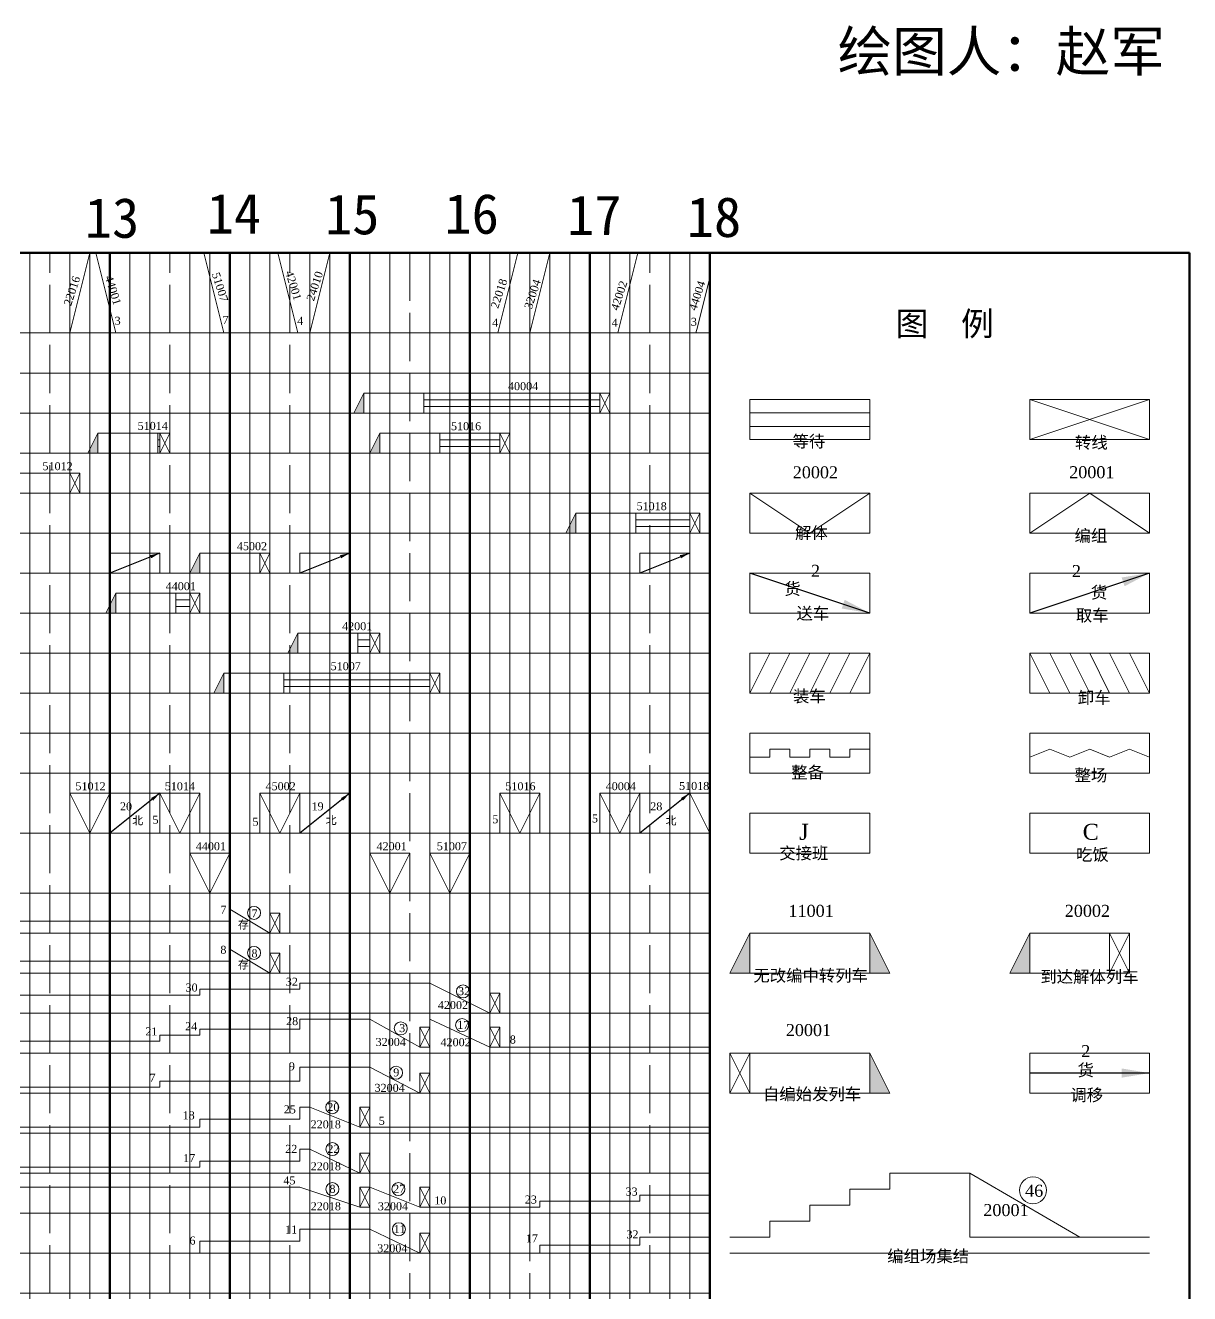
# Model space of a CAD drawing. Header units: millimetres. Extents: x 115 to 1075, y -349 to 784.
# Drawn here: x 783.8 to 1075, y 425.9 to 742.9 of the extents above; entities that cross this region are included whole.
import ezdxf

# ---------------------------------------------------------------- set-up
doc = ezdxf.new("R2010")
doc.units = ezdxf.units.MM
doc.linetypes.add('ACAD_ISO02W100', pattern=[15, 12, -3])
doc.layers.get('0').update_dxf_attribs({"color": 3, "lineweight": 120})
for name, color, linetype, lineweight in [('十分格1', 3, 'Continuous', 20), ('十分格2', 3, 'ACAD_ISO02W100', 20), ('小时格1', 3, 'Continuous', 100), ('小时格2', 3, 'Continuous', 80), ('站界线', 3, 'Continuous', 20)]:
    doc.layers.add(name, color=color, linetype=linetype, lineweight=lineweight)
doc.layers.add('文字', color=3, linetype='Continuous')
doc.dimstyles.new('ISO-25', dxfattribs={"dimtxt": 2.5, "dimasz": 2.5, "dimexe": 1.25, "dimexo": 0.625, "dimtad": 1, "dimdsep": 46, "dimtxsty": 'Standard', "dimcen": 2.5, "dimadec": 0, "dimazin": 0, "dimtfac": 1, "dimtmove": 0, "dimatfit": 3, "dimfxl": 1, "dimarcsym": 0})

msp = doc.modelspace()

# ---------------------------------------------------------------- hatches: boundary and pattern name
at = {"layer": '十分格2', "linetype": 'ByBlock'}
for points in [[(868.5, 646), (868.5, 651), (866, 646)], [(802, 636), (802, 641), (799.5, 636)], [(870, 636), (872.5, 641), (872.5, 636)], [(921.5, 616), (921.5, 621), (919, 616)], [(827.5, 606), (827.5, 611), (825, 606)], [(806.5, 596), (804, 596), (806.5, 601)], [(852, 586), (852, 591), (849.5, 586)], [(833.5, 576), (833.5, 581), (831, 576)], [(965, 506), (965, 516), (960, 506)], [(1000, 506), (995, 516), (995, 506)], [(1035, 506), (1035, 516), (1030, 506)], [(1000, 476), (995, 486), (995, 476)]]:
    msp.add_hatch(color=0, dxfattribs=at).paths.add_polyline_path(points)

# ---------------------------------------------------------------- linework, layer by layer
msp.add_line((1075, 41), (1075, 686))
at = {"layer": '十分格1'}
for p, q in [((785, 66), (785, 686)), ((795, 686), (795, 66)), ((800, 66), (800, 686)), ((810, 66), (810, 686)), ((815, 686), (815, 66)), ((825, 66), (825, 686)), ((830, 686), (830, 66)), ((840, 686), (840, 66)), ((845, 66), (845, 686)), ((855, 686), (855, 66)), ((860, 66), (860, 686)), ((870, 66), (870, 686)), ((875, 686), (875, 66)), ((885, 66), (885, 686)), ((890, 686), (890, 66)), ((900, 686), (900, 66)), ((905, 66), (905, 686)), ((915, 686), (915, 66)), ((920, 66), (920, 686)), ((930, 66), (930, 686)), ((935, 686), (935, 66)), ((945, 66), (945, 686)), ((950, 686), (950, 66)), ((1011, 686), (998, 686)), ((1023, 686), (1036, 686)), ((1049, 686), (1062, 686))]:
    msp.add_line(p, q, dxfattribs=at)
at = {"layer": '十分格2'}
for p, q in [((790, 66), (790, 686)), ((820, 66), (820, 686)), ((850, 66), (850, 686)), ((880, 686), (880, 66)), ((910, 686), (910, 66)), ((910, 445), (910, 686)), ((910, 686), (910, 686)), ((940, 66), (940, 686))]:
    msp.add_line(p, q, dxfattribs=at)
at = {"layer": '十分格2', "color": 0, "linetype": 'ByBlock'}
for p, q in [((795, 666), (800, 686)), ((801.5, 686), (806.5, 666)), ((828.5, 686), (833.5, 666)), ((847, 686), (852, 666)), ((855, 666), (860, 686)), ((902, 666), (907, 686)), ((910, 666), (915, 686)), ((932, 666), (937, 686)), ((951.93, 667.44), (955, 679.91)), ((115, 666), (955, 666)), ((950, 666), (955, 666)), ((951.5, 666), (951.93, 667.44)), ((235, 656), (955, 656)), ((866, 646), (868.5, 651)), ((868.5, 646), (868.5, 651)), ((868.5, 651), (883.5, 651)), ((883.5, 651), (883.5, 646)), ((883.5, 651), (925, 651)), ((925, 651), (927.5, 651)), ((927.5, 651), (927.5, 646)), ((930, 651), (927.5, 651)), ((927.5, 651), (927.5, 646)), ((927.5, 651), (930, 646)), ((930, 651), (927.5, 646)), ((930, 646), (930, 651)), ((883.5, 649.3), (927.5, 649.3)), ((883.5, 646), (883.5, 647.6)), ((883.5, 647.6), (927.5, 647.6)), ((965, 639.34), (965, 649.34)), ((965, 649.34), (995, 649.34)), ((995, 649.34), (995, 639.34)), ((1065, 649.34), (1035, 649.34)), ((1035, 649.34), (1035, 639.34)), ((1035, 649.34), (1065, 639.34)), ((1065, 649.34), (1035, 639.34)), ((1065, 639.34), (1065, 649.34)), ((135, 646), (955, 646)), ((868.5, 646), (866, 646)), ((937.5, 646), (927.5, 646)), ((965, 642.64), (965, 646.04)), ((965, 646.04), (995, 646.04)), ((799.5, 636), (802, 641)), ((802, 636), (802, 641)), ((802, 641), (817, 641)), ((817, 641), (817, 636)), ((817, 641), (817.5, 641)), ((817.5, 636), (817.5, 641)), ((820, 641), (817.5, 641)), ((817.5, 641), (817.5, 636)), ((817.5, 641), (820, 636)), ((820, 641), (817.5, 636)), ((820, 636), (820, 641)), ((870, 636), (872.5, 641)), ((872.5, 636), (872.5, 641)), ((872.5, 641), (887.5, 641)), ((887.5, 641), (887.5, 636)), ((887.5, 641), (900, 641)), ((900, 641), (902.5, 641)), ((902.5, 636), (902.5, 641)), ((905, 641), (902.5, 641)), ((902.5, 641), (902.5, 636)), ((902.5, 641), (905, 636)), ((905, 641), (902.5, 636)), ((905, 636), (905, 641)), ((965, 639.34), (965, 642.64)), ((965, 642.64), (995, 642.64)), ((817, 637.6), (817, 639.3)), ((817, 639.3), (817.5, 639.3)), ((817, 636), (817, 637.6)), ((817, 637.6), (817.5, 637.6)), ((887.5, 637.6), (887.5, 639.3)), ((887.5, 639.3), (902.5, 639.3)), ((887.5, 636), (887.5, 637.6)), ((887.5, 637.6), (902.5, 637.6)), ((965, 639.34), (995, 639.34)), ((1035, 639.34), (1065, 639.34)), ((135, 636), (955, 636)), ((795, 636), (805, 636)), ((802, 636), (799.5, 636)), ((827.5, 636), (817.5, 636)), ((872.5, 636), (870, 636)), ((912.5, 636), (902.5, 636)), ((780, 631), (795, 631)), ((795, 631), (795, 626)), ((797.5, 631), (795, 631)), ((795, 631), (795, 626)), ((795, 631), (797.5, 626)), ((797.5, 631), (795, 626)), ((797.5, 626), (797.5, 631)), ((135, 626), (955, 626)), ((965, 616), (965, 626)), ((965, 626), (995, 626)), ((965, 626), (980, 616)), ((980, 616), (995, 626)), ((995, 626), (995, 616)), ((1035, 616), (1035, 626)), ((1035, 626), (1065, 626)), ((1035, 616), (1050, 626)), ((1050, 626), (1065, 616)), ((1065, 626), (1065, 616)), ((919, 616), (921.5, 621)), ((921.5, 616), (921.5, 621)), ((921.5, 621), (936.5, 621)), ((936.5, 621), (936.5, 616)), ((936.5, 621), (950, 621)), ((936.5, 617.6), (936.5, 619.3)), ((936.5, 619.3), (950, 619.3)), ((950, 621), (950, 616)), ((950, 616), (950, 621)), ((952.5, 621), (950, 621)), ((950, 621), (950, 616)), ((950, 621), (952.5, 616)), ((952.5, 621), (950, 616)), ((952.5, 616), (952.5, 621)), ((135, 616), (955, 616)), ((921.5, 616), (919, 616)), ((936.5, 616), (936.5, 617.6)), ((936.5, 617.6), (950, 617.6)), ((965, 616), (995, 616)), ((1065, 616), (1035, 616)), ((805, 611), (817.5, 611)), ((805, 606), (805, 611)), ((805, 606), (805, 611)), ((817.5, 611), (817.5, 606)), ((825, 606), (827.5, 611)), ((827.5, 606), (827.5, 611)), ((827.5, 611), (842.5, 611)), ((842.5, 611), (842.5, 606)), ((845, 611), (842.5, 611)), ((842.5, 611), (842.5, 606)), ((842.5, 611), (845, 606)), ((845, 611), (842.5, 606)), ((845, 606), (845, 611)), ((852.5, 611), (852.5, 606)), ((852.5, 611), (865, 611)), ((865, 611), (865, 606)), ((937.5, 606), (937.5, 611)), ((937.5, 611), (950, 611)), ((950, 611), (950, 606)), ((135, 606), (955, 606)), ((827.5, 606), (825, 606)), ((852.5, 606), (842.5, 606)), ((965, 596), (965, 606)), ((965, 606), (995, 606)), ((995, 606), (995, 596)), ((1035, 596), (1035, 606)), ((1035, 606), (1065, 606)), ((1065, 606), (1065, 596)), ((804, 596), (806.5, 601)), ((806.5, 596), (806.5, 601)), ((806.5, 601), (821.5, 601)), ((821.5, 601), (821.5, 596)), ((821.5, 601), (825, 601)), ((821.5, 597.6), (821.5, 599.3)), ((821.5, 599.3), (825, 599.3)), ((825, 596), (825, 601)), ((827.5, 601), (825, 601)), ((825, 601), (825, 596)), ((825, 601), (827.5, 596)), ((827.5, 601), (825, 596)), ((827.5, 596), (827.5, 601)), ((821.5, 596), (821.5, 597.6)), ((821.5, 597.6), (825, 597.6)), ((135, 596), (955, 596)), ((806.5, 596), (804, 596)), ((835, 596), (825, 596)), ((995, 596), (965, 596)), ((1065, 596), (1035, 596)), ((849.5, 586), (852, 591)), ((852, 586), (852, 591)), ((852, 591), (867, 591)), ((867, 591), (867, 586)), ((867, 591), (870, 591)), ((870, 586), (870, 591)), ((872.5, 591), (870, 591)), ((870, 591), (870, 586)), ((870, 591), (872.5, 586)), ((872.5, 591), (870, 586)), ((872.5, 586), (872.5, 591)), ((867, 587.6), (867, 589.3)), ((867, 589.3), (870, 589.3)), ((867, 586), (867, 587.6)), ((867, 587.6), (870, 587.6)), ((135, 586), (955, 586)), ((852, 586), (849.5, 586)), ((880, 586), (870, 586)), ((965, 576), (965, 586)), ((965, 586), (995, 586)), ((965, 586), (970, 586)), ((970, 586), (965, 576)), ((970, 586), (975, 586)), ((975, 586), (970, 576)), ((975, 586), (980, 586)), ((980, 586), (975, 576)), ((980, 586), (985, 586)), ((985, 586), (980, 576)), ((985, 586), (990, 586)), ((990, 586), (985, 576)), ((995, 586), (990, 576)), ((995, 586), (995, 576)), ((1035, 576), (1035, 586)), ((1035, 586), (1065, 586)), ((1035, 586), (1040, 576)), ((1045, 586), (1040, 586)), ((1040, 586), (1045, 576)), ((1050, 586), (1045, 586)), ((1045, 586), (1050, 576)), ((1055, 576), (1050, 586)), ((1060, 586), (1055, 586)), ((1055, 586), (1060, 576)), ((1065, 586), (1060, 586)), ((1065, 576), (1060, 586)), ((1065, 586), (1065, 576)), ((831, 576), (833.5, 581)), ((833.5, 576), (833.5, 581)), ((833.5, 581), (848.5, 581)), ((848.5, 581), (848.5, 576)), ((848.5, 581), (885, 581)), ((885, 576), (885, 581)), ((887.5, 581), (885, 581)), ((885, 581), (885, 576)), ((885, 581), (887.5, 576)), ((887.5, 581), (885, 576)), ((887.5, 576), (887.5, 581)), ((848.5, 577.6), (848.5, 579.3)), ((848.5, 579.3), (885, 579.3)), ((848.5, 576), (848.5, 577.6)), ((848.5, 577.6), (885, 577.6)), ((135, 576), (955, 576)), ((833.5, 576), (831, 576)), ((895, 576), (885, 576)), ((995, 576), (965, 576)), ((965, 576), (970, 576)), ((970, 576), (975, 576)), ((975, 576), (980, 576)), ((980, 576), (985, 576)), ((985, 576), (990, 576)), ((1065, 576), (1035, 576)), ((1045, 576), (1040, 576)), ((1050, 576), (1045, 576)), ((1055, 576), (1050, 576)), ((1060, 576), (1055, 576)), ((1065, 576), (1060, 576)), ((135, 566), (955, 566)), ((965, 556), (965, 566)), ((965, 566), (995, 566)), ((995, 566), (995, 556)), ((1035, 556), (1035, 566)), ((1035, 566), (1065, 566)), ((1035, 556), (1035, 566)), ((1065, 566), (1065, 556)), ((970, 560), (970, 562)), ((970, 562), (975, 562)), ((975, 562), (975, 560)), ((980, 560), (980, 562)), ((980, 562), (985, 562)), ((985, 562), (985, 560)), ((990, 560), (990, 562)), ((990, 562), (995, 562)), ((1035, 560), (1040, 562)), ((1040, 562), (1045, 560)), ((1045, 560), (1050, 562)), ((1050, 562), (1055, 560)), ((1055, 560), (1060, 562)), ((1060, 562), (1065, 560)), ((965, 556), (965, 560)), ((965, 560), (970, 560)), ((975, 560), (980, 560)), ((985, 560), (990, 560)), ((995, 556), (995, 560)), ((1065, 556), (1065, 560)), ((145, 556), (955, 556)), ((995, 556), (965, 556)), ((965, 556), (970, 556)), ((970, 556), (975, 556)), ((975, 556), (980, 556)), ((980, 556), (985, 556)), ((985, 556), (990, 556)), ((1065, 556), (1035, 556)), ((795, 541), (795, 551)), ((795, 551), (805, 551)), ((795, 551), (800, 541)), ((800, 541), (805, 551)), ((805, 551), (805, 541)), ((805, 541), (805, 551)), ((805, 551), (817.5, 551)), ((817.5, 551), (817.5, 541)), ((817.5, 551), (827.5, 551)), ((817.5, 551), (822.5, 541)), ((822.5, 541), (827.5, 551)), ((827.5, 551), (827.5, 541)), ((842.5, 541), (842.5, 551)), ((842.5, 551), (852.5, 551)), ((842.5, 551), (847.5, 541)), ((847.5, 541), (852.5, 551)), ((852.5, 551), (852.5, 541)), ((852.5, 551), (865, 551)), ((865, 551), (865, 541)), ((902.5, 541), (902.5, 551)), ((902.5, 551), (912.5, 551)), ((902.5, 551), (907.5, 541)), ((907.5, 541), (912.5, 551)), ((912.5, 551), (912.5, 541)), ((927.5, 541), (927.5, 551)), ((927.5, 551), (937.5, 551)), ((927.5, 551), (932.5, 541)), ((932.5, 541), (937.5, 551)), ((937.5, 551), (937.5, 541)), ((937.5, 551), (950, 551)), ((950, 551), (950, 541)), ((950, 551), (955, 551)), ((950, 551), (955, 541)), ((965, 536), (965, 546)), ((965, 546), (995, 546)), ((995, 546), (995, 536)), ((1035, 536), (1035, 546)), ((1035, 546), (1065, 546)), ((1065, 546), (1065, 536)), ((115, 541), (955, 541)), ((805, 541), (795, 541)), ((827.5, 541), (817.5, 541)), ((852.5, 541), (842.5, 541)), ((895, 541), (885, 541)), ((912.5, 541), (902.5, 541)), ((937.5, 541), (927.5, 541)), ((825, 526), (825, 536)), ((825, 536), (835, 536)), ((825, 536), (830, 526)), ((830, 526), (835, 536)), ((835, 536), (835, 526)), ((870, 526), (870, 536)), ((870, 536), (880, 536)), ((870, 536), (875, 526)), ((875, 526), (880, 536)), ((880, 536), (880, 526)), ((885, 526), (885, 536)), ((885, 536), (895, 536)), ((885, 536), (890, 526)), ((890, 526), (895, 536)), ((895, 536), (895, 526)), ((965, 536), (995, 536)), ((1065, 536), (1035, 536)), ((115, 526), (955, 526)), ((835, 526), (825, 526)), ((880, 526), (870, 526)), ((835, 519), (835, 522)), ((835, 522), (845, 516)), ((847.5, 521), (845, 521)), ((845, 521), (845, 516)), ((845, 521), (847.5, 516)), ((847.5, 521), (845, 516)), ((847.5, 516), (847.5, 521)), ((775, 519), (835, 519)), ((135, 516), (955, 516)), ((845, 516), (847.5, 516)), ((960, 506), (965, 516)), ((965, 506), (965, 516)), ((965, 516), (995, 516)), ((995, 516), (995, 506)), ((1000, 506), (995, 516)), ((1030, 506), (1035, 516)), ((1035, 506), (1035, 516)), ((1035, 516), (1055, 516)), ((1055, 516), (1055, 506)), ((1060, 516), (1055, 516)), ((1055, 516), (1055, 506)), ((1055, 516), (1060, 506)), ((1060, 516), (1055, 506)), ((1060, 506), (1060, 516)), ((835, 509), (835, 512)), ((835, 512), (845, 506)), ((845, 511), (845, 506)), ((847.5, 511), (845, 511)), ((847.5, 511), (845, 506)), ((845, 511), (847.5, 506)), ((847.5, 506), (847.5, 511)), ((775, 509), (835, 509)), ((135, 506), (955, 506)), ((965, 506), (960, 506)), ((965, 506), (995, 506)), ((995, 506), (1000, 506)), ((1035, 506), (1030, 506)), ((1035, 506), (1032.5, 506)), ((1035, 506), (1055, 506)), ((1055, 506), (1060, 506)), ((827.5, 500.5), (827.5, 502)), ((827.5, 502), (850, 502)), ((850, 502), (852.5, 502)), ((852.5, 502), (852.5, 503.5)), ((852.5, 503.5), (885, 503.5)), ((885, 503.5), (900, 496)), ((902.5, 501), (900, 501)), ((900, 501), (900, 496)), ((900, 501), (902.5, 496)), ((902.5, 501), (900, 496)), ((902.5, 496), (902.5, 501)), ((765, 500.5), (825, 500.5)), ((825, 500.5), (827.5, 500.5)), ((135, 496), (955, 496)), ((900, 496), (902.5, 496)), ((827.5, 490.5), (827.5, 492)), ((827.5, 492), (852.5, 492)), ((852.5, 492), (852.5, 494.5)), ((852.5, 494.5), (870, 494.5)), ((870, 494.5), (882.5, 487.5)), ((882.5, 487.5), (882.5, 492.5)), ((882.5, 492.5), (885, 492.5)), ((882.5, 492.5), (885, 487.5)), ((885, 492.5), (882.5, 487.5)), ((885, 492.5), (885, 494.5)), ((885, 494.5), (900, 487.5)), ((885, 492.5), (885, 487.5)), ((902.5, 492.5), (900, 492.5)), ((900, 492.5), (900, 487.5)), ((900, 492.5), (902.5, 487.5)), ((902.5, 492.5), (900, 487.5)), ((902.5, 487.5), (902.5, 492.5)), ((751, 489), (817.5, 489)), ((817.5, 489), (817.5, 490.5)), ((817.5, 490.5), (827.5, 490.5)), ((135, 486), (955, 486)), ((885, 487.5), (882.5, 487.5)), ((900, 487.5), (902.5, 487.5)), ((902.5, 487.5), (955, 487.5)), ((965, 486), (960, 486)), ((960, 486), (960, 476)), ((960, 486), (965, 476)), ((965, 486), (960, 476)), ((965, 476), (965, 486)), ((965, 486), (995, 486)), ((995, 486), (995, 476)), ((1000, 476), (995, 486)), ((1035, 476), (1035, 486)), ((1035, 486), (1065, 486)), ((1065, 486), (1065, 476)), ((852.5, 479), (852.5, 482.5)), ((852.5, 482.5), (870, 482.5)), ((870, 482.5), (882.5, 476)), ((817.5, 477.5), (817.5, 479)), ((817.5, 479), (852.5, 479)), ((885, 481), (882.5, 481)), ((882.5, 481), (882.5, 476)), ((882.5, 481), (885, 476)), ((885, 481), (882.5, 476)), ((885, 476), (885, 481)), ((235, 476), (955, 476)), ((751, 477.5), (817.5, 477.5)), ((882.5, 476), (955, 476)), ((960, 476), (965, 476)), ((965, 476), (995, 476)), ((995, 476), (1000, 476)), ((1065, 476), (1035, 476)), ((852.5, 469.5), (852.5, 472.5)), ((852.5, 472.5), (855, 472.5)), ((855, 472.5), (867.5, 467.5)), ((867.5, 467.5), (867.5, 472.5)), ((867.5, 472.5), (870, 472.5)), ((867.5, 472.5), (870, 467.5)), ((870, 472.5), (867.5, 467.5)), ((870, 472.5), (870, 467.5)), ((827.5, 467.5), (827.5, 469.5)), ((827.5, 469.5), (852.5, 469.5)), ((732.5, 467.5), (827.5, 467.5)), ((870, 467.5), (867.5, 467.5)), ((870, 467.5), (955, 467.5)), ((235, 466), (955, 466)), ((852.5, 459), (852.5, 462)), ((852.5, 462), (855, 462)), ((855, 462), (867.5, 456)), ((870, 461), (867.5, 461)), ((867.5, 461), (867.5, 456)), ((867.5, 461), (870, 456)), ((870, 461), (867.5, 456)), ((870, 456), (870, 461)), ((765, 457.5), (827.5, 457.5)), ((827.5, 457.5), (827.5, 459)), ((827.5, 459), (852.5, 459)), ((135, 456), (955, 456)), ((867.5, 456), (870, 456)), ((1000, 452), (1000, 456)), ((1000, 456), (1020, 456)), ((1020, 456), (1047.5, 440)), ((1020, 440), (1020, 456)), ((780, 452.5), (852.5, 452.5)), ((852.5, 452.5), (867.5, 447.5)), ((870, 452.5), (867.5, 452.5)), ((867.5, 452.5), (867.5, 447.5)), ((867.5, 452.5), (870, 447.5)), ((870, 452.5), (867.5, 447.5)), ((870, 447.5), (870, 452.5)), ((870, 452.5), (882.5, 447.5)), ((885, 452.5), (882.5, 452.5)), ((882.5, 452.5), (882.5, 447.5)), ((882.5, 452.5), (885, 447.5)), ((885, 452.5), (882.5, 447.5)), ((885, 447.5), (885, 452.5)), ((937.5, 449), (937.5, 450.5)), ((937.5, 450.5), (955, 450.5)), ((990, 448), (990, 452)), ((990, 452), (1000, 452)), ((867.5, 447.5), (870, 447.5)), ((882.5, 447.5), (885, 447.5)), ((885, 447.5), (912.5, 447.5)), ((912.5, 447.5), (912.5, 449)), ((912.5, 449), (935, 449)), ((935, 449), (937.5, 449)), ((980, 444), (980, 448)), ((980, 448), (990, 448)), ((135, 446), (955, 446)), ((970, 440), (970, 444)), ((970, 444), (980, 444)), ((852.5, 439), (852.5, 442)), ((852.5, 442), (870, 442)), ((870, 442), (882.5, 436)), ((885, 441), (882.5, 441)), ((882.5, 441), (882.5, 436)), ((882.5, 441), (885, 436)), ((885, 441), (882.5, 436)), ((885, 436), (885, 441)), ((827.5, 436), (827.5, 439)), ((827.5, 439), (852.5, 439)), ((912.5, 436), (912.5, 438)), ((912.5, 438), (937.5, 438)), ((937.5, 438), (937.5, 440)), ((937.5, 440), (955, 440)), ((960, 440), (970, 440)), ((1047.5, 440), (1020, 440)), ((1047.5, 440), (1065, 440)), ((1075, 440), (1075, 440)), ((135, 436), (955, 436)), ((960, 436), (1065, 436)), ((135, 426), (955, 426))]:
    msp.add_line(p, q, dxfattribs=at)
for centre, radius in [((841.03, 521.05), 1.63), ((841.03, 511.05), 1.63), ((893.29, 501.41), 1.63), ((893.07, 492.99), 1.63), ((877.73, 492.17), 1.63), ((876.56, 481.1), 1.63), ((860.6, 472.45), 1.63), ((860.62, 461.99), 1.63), ((860.62, 451.99), 1.63), ((877.13, 452.02), 1.63), ((1035.82, 451.71), 3.37), ((877.25, 441.95), 1.63)]:
    msp.add_circle(centre, radius, dxfattribs=at)
at = {"layer": '小时格1'}
for p, q in [((235, 686), (1075, 686)), ((1075, 686), (955, 686)), ((955, 686), (955, 66)), ((955, 66), (955, 686))]:
    msp.add_line(p, q, dxfattribs=at)
at = {"layer": '小时格2'}
for p, q in [((805, 686), (805, 66)), ((835, 66), (835, 686)), ((835, 66), (835, 686)), ((865, 686), (865, 66)), ((865, 686), (865, 66)), ((895, 66), (895, 686)), ((925, 686), (925, -319))]:
    msp.add_line(p, q, dxfattribs=at)
at = {"layer": '站界线'}
for p, q in [((1075, 41), (1075, 686)), ((1075, 686), (1075, 633.04)), ((955, 638), (955, 608)), ((955, 572), (955, 560)), ((955, 534), (955, 501)), ((955, 478), (955, 438))]:
    msp.add_line(p, q, dxfattribs=at)

# ---------------------------------------------------------------- texts
at = {"layer": '文字', "attachment_point": 1}
for s, insert, char_height, width in [('\\pt150;{\\fSimHei|b0|i0|c134|p2;\\H0.6667x;绘图人：赵军}', (986.97, 741.4), 15, 505.476), ('{\\fSimSun|b0|i0|c134|p2;16}', (888.65, 700.81), 10, 24.0395), ('{\\fSimSun|b0|i0|c134|p2;13}', (798.73, 699.79), 10, 24.0395), ('{\\fSimSun|b0|i0|c134|p2;14}', (829.21, 700.85), 10, 24.0395), ('{\\fSimSun|b0|i0|c134|p2;15}', (858.78, 700.67), 10, 24.0395), ('{\\fSimSun|b0|i0|c134|p2;17}', (919.34, 700.48), 10, 24.0395), ('{\\fSimSun|b0|i0|c134|p2;18}', (949.26, 700), 10, 24.0395), ('\\pt42;{\\fSimSun|b0|i0|c134|p54;\\C0;图  例}', (1001.49, 671.3), 6, 50.102), ('\\pt14;{\\fTimes New Roman|b0|i0|c0|p18;\\C0;3}', (806.18, 670.06), 2, 1.9356), ('\\pt14;{\\fTimes New Roman|b0|i0|c0|p18;\\C0;7}', (833.18, 670.28), 2, 1.9356), ('\\pt14;{\\fTimes New Roman|b0|i0|c0|p18;\\C0;4}', (851.83, 670.04), 2, 1.9356), ('\\pt14;{\\fTimes New Roman|b0|i0|c0|p18;\\C0;4}', (900.58, 669.61), 2, 1.9356), ('\\pt14;{\\fTimes New Roman|b0|i0|c0|p18;\\C0;4}', (930.47, 669.61), 2, 1.9356), ('\\pt14;{\\fTimes New Roman|b0|i0|c0|p18;\\C0;3}', (950.27, 669.8), 2, 1.9356), ('\\pt14;{\\fTimes New Roman|b0|i0|c0|p18;\\C0;40004}', (904.54, 653.71), 2, 10.9003), ('\\pt14;{\\fTimes New Roman|b0|i0|c0|p18;\\C0;51014}', (811.92, 643.78), 2, 10.9003), ('\\pt14;{\\fTimes New Roman|b0|i0|c0|p18;\\C0;51016}', (890.29, 643.71), 2, 10.9003), ('\\pt42;{\\fSimSun|b0|i0|c134|p54;\\H0.5x;\\C0;等待}', (975.7, 640.43), 6, 9.4196), ('\\pt42;{\\fSimSun|b0|i0|c134|p54;\\H0.5x;\\C0;转线}', (1046.32, 640.12), 6, 9.4196), ('\\pt14;{\\fTimes New Roman|b0|i0|c0|p18;\\C0;51012}', (788.13, 633.71), 2, 10.9003), ('\\pt42;{\\fTimes New Roman|b0|i0|c0|p18;\\H0.5x;\\C0;20002}', (975.75, 632.67), 6, 26.0741), ('\\pt42;{\\fTimes New Roman|b0|i0|c0|p18;\\H0.5x;\\C0;20001}', (1044.88, 632.7), 6, 26.0741), ('\\pt14;{\\fTimes New Roman|b0|i0|c0|p18;\\C0;51018}', (936.69, 623.71), 2, 10.9003), ('\\pt42;{\\fSimSun|b0|i0|c134|p54;\\H0.5x;\\C0;解体}', (976.33, 617.56), 6, 9.4196), ('\\pt42;{\\fSimSun|b0|i0|c134|p54;\\H0.5x;\\C0;编组}', (1046.22, 616.84), 6, 9.4196), ('\\pt14;{\\fTimes New Roman|b0|i0|c0|p18;\\C0;45002}', (836.74, 613.71), 2, 10.9003), ('\\pt42;{\\fTimes New Roman|b0|i0|c0|p18;\\H0.5x;\\C0;2}', (980.32, 608.05), 6, 26.0741), ('\\pt42;{\\fTimes New Roman|b0|i0|c0|p18;\\H0.5x;\\C0;2}', (1045.56, 607.98), 6, 26.0741), ('\\pt14;{\\fTimes New Roman|b0|i0|c0|p18;\\C0;44001}', (818.94, 603.71), 2, 10.9003), ('\\pt42;{\\fSimSun|b0|i0|c134|p54;\\H0.5x;\\C0;货}', (973.63, 603.56), 6, 9.4196), ('\\pt42;{\\fSimSun|b0|i0|c134|p54;\\H0.5x;\\C0;货}', (1050.3, 602.64), 6, 9.4196), ('\\pt42;{\\fSimSun|b0|i0|c134|p54;\\H0.5x;\\C0;送车}', (976.68, 597.41), 6, 9.4196), ('\\pt42;{\\fSimSun|b0|i0|c134|p54;\\H0.5x;\\C0;取车}', (1046.54, 596.92), 6, 9.4196), ('\\pt14;{\\fTimes New Roman|b0|i0|c0|p18;\\C0;42001}', (863.05, 593.71), 2, 10.9003), ('\\pt14;{\\fTimes New Roman|b0|i0|c0|p18;\\C0;51007}', (860.19, 583.71), 2, 10.9003), ('\\pt42;{\\fSimSun|b0|i0|c134|p54;\\H0.5x;\\C0;装车}', (975.83, 576.72), 6, 9.4196), ('\\pt42;{\\fSimSun|b0|i0|c134|p54;\\H0.5x;\\C0;卸车}', (1047.04, 576.36), 6, 9.4196), ('\\pt42;{\\fSimSun|b0|i0|c134|p54;\\H0.5x;\\C0;整备}', (975.37, 557.67), 6, 9.4196), ('\\pt42;{\\fSimSun|b0|i0|c134|p54;\\H0.5x;\\C0;整场}', (1046.22, 556.97), 6, 9.4196), ('\\pt14;{\\fTimes New Roman|b0|i0|c0|p18;\\C0;51012}', (796.37, 553.71), 2, 10.9003), ('\\pt14;{\\fTimes New Roman|b0|i0|c0|p18;\\C0;51014}', (818.71, 553.71), 2, 10.9003), ('\\pt14;{\\fTimes New Roman|b0|i0|c0|p18;\\C0;45002}', (843.91, 553.71), 2, 10.9003), ('\\pt14;{\\fTimes New Roman|b0|i0|c0|p18;\\C0;51016}', (903.88, 553.71), 2, 10.9003), ('\\pt14;{\\fTimes New Roman|b0|i0|c0|p18;\\C0;40004}', (928.97, 553.71), 2, 10.9003), ('\\pt14;{\\fTimes New Roman|b0|i0|c0|p18;\\C0;51018}', (947.32, 553.78), 2, 10.9003), ('\\pt14;{\\fTimes New Roman|b0|i0|c0|p18;\\C0;20}', (807.51, 548.67), 2, 4.7289), ('\\pt14;{\\fTimes New Roman|b0|i0|c0|p18;\\C0;19}', (855.41, 548.67), 2, 4.7289), ('\\pt14;{\\fTimes New Roman|b0|i0|c0|p18;\\C0;28}', (940.12, 548.67), 2, 4.7289), ('\\pt14;{\\fSimSun|b0|i0|c134|p54;\\C0;北}', (810.58, 545.12), 2, 1.9356), ('\\pt14;{\\fTimes New Roman|b0|i0|c0|p18;\\C0;5}', (815.64, 545.32), 2, 1.9356), ('\\pt14;{\\fSimSun|b0|i0|c134|p54;\\C0;北}', (858.95, 545.19), 2, 1.9356), ('\\pt14;{\\fTimes New Roman|b0|i0|c0|p18;\\C0;5}', (900.61, 545.45), 2, 1.9356), ('\\pt14;{\\fTimes New Roman|b0|i0|c0|p18;\\C0;5}', (925.54, 545.65), 2, 1.9356), ('\\pt14;{\\fSimSun|b0|i0|c134|p54;\\C0;北}', (943.95, 545.09), 2, 1.9356), ('\\pt14;{\\fTimes New Roman|b0|i0|c0|p18;\\C0;5}', (840.64, 544.85), 2, 1.9356), ('\\pt28;{\\fTimes New Roman|b0|i0|c0|p18;\\C0;J}', (977.39, 543.31), 4, 3.786), ('\\pt28;{\\fTimes New Roman|b0|i0|c0|p18;\\C0;C}', (1048.26, 543.31), 4, 3.786), ('\\pt14;{\\fTimes New Roman|b0|i0|c0|p18;\\C0;44001}', (826.47, 538.71), 2, 10.9003), ('\\pt14;{\\fTimes New Roman|b0|i0|c0|p18;\\C0;42001}', (871.67, 538.71), 2, 10.9003), ('\\pt14;{\\fTimes New Roman|b0|i0|c0|p18;\\C0;51007}', (886.73, 538.71), 2, 10.9003), ('\\pt42;{\\fSimSun|b0|i0|c134|p54;\\H0.5x;\\C0;交接班}', (972.38, 537.47), 6, 16.4743), ('\\pt42;{\\fSimSun|b0|i0|c134|p54;\\H0.5x;\\C0;吃饭}', (1046.59, 537.12), 6, 9.4196), ('\\pt14;{\\fTimes New Roman|b0|i0|c0|p18;\\C0;7}', (832.62, 522.82), 2, 1.9356), ('\\pt14;{\\fTimes New Roman|b0|i0|c0|p18;\\C0;7}', (840.39, 521.92), 2, 1.9356), ('\\pt42;{\\fTimes New Roman|b0|i0|c0|p18;\\H0.5x;\\C0;11001}', (974.68, 523.05), 6, 26.0741), ('\\pt42;{\\fTimes New Roman|b0|i0|c0|p18;\\H0.5x;\\C0;20002}', (1043.77, 523.05), 6, 26.0741), ('\\pt14;{\\fSimSun|b0|i0|c134|p2;\\C0;存}', (837, 519.1), 2, 1.9356), ('\\pt14;{\\fTimes New Roman|b0|i0|c0|p18;\\C0;8}', (832.62, 512.82), 2, 1.9356), ('\\pt14;{\\fTimes New Roman|b0|i0|c0|p18;\\C0;8}', (840.39, 511.92), 2, 1.9356), ('\\pt14;{\\fSimSun|b0|i0|c134|p2;\\C0;存}', (837, 509.1), 2, 1.9356), ('\\pt12,42;{\\fSimSun|b0|i0|c134|p54;\\H0.5x;\\C0;无改编中转列车}', (965.9, 506.89), 6, 37.1407), ('\\pt14;{\\fTimes New Roman|b0|i0|c0|p18;\\C0;32}', (848.97, 504.83), 2, 5.6622), ('\\pt12,42;{\\fSimSun|b0|i0|c134|p54;\\H0.5x;\\C0;到达解体列车}', (1037.67, 506.6), 6, 37.1407), ('\\pt14;{\\fTimes New Roman|b0|i0|c0|p18;\\C0;30}', (823.9, 503.38), 2, 5.6622), ('\\pt14;{\\fTimes New Roman|b0|i0|c0|p18;\\C0;32}', (892.05, 502.48), 2, 3.9294), ('\\pt14;{\\fTimes New Roman|b0|i0|c0|p18;\\C0;42002}', (887, 499.01), 2, 10.9003), ('\\pt14;{\\fTimes New Roman|b0|i0|c0|p18;\\C0;28}', (849.05, 494.99), 2, 4.7289), ('\\pt14;{\\fTimes New Roman|b0|i0|c0|p18;\\C0;21}', (813.85, 492.41), 2, 4.7289), ('\\pt14;{\\fTimes New Roman|b0|i0|c0|p18;\\C0;24}', (823.78, 493.67), 2, 4.7289), ('\\pt14;{\\fTimes New Roman|b0|i0|c0|p18;\\C0;3}', (877.33, 493.24), 2, 3.9294), ('\\pt14;{\\fTimes New Roman|b0|i0|c0|p18;\\C0;17}', (891.84, 494.06), 2, 3.9294), ('\\pt42;{\\fTimes New Roman|b0|i0|c0|p18;\\H0.5x;\\C0;20001}', (974.01, 493.25), 6, 26.0741), ('\\pt14;{\\fTimes New Roman|b0|i0|c0|p18;\\C0;32004}', (871.44, 489.78), 2, 10.9003), ('\\pt14;{\\fTimes New Roman|b0|i0|c0|p18;\\C0;42002}', (887.67, 489.71), 2, 10.9003), ('\\pt14;{\\fTimes New Roman|b0|i0|c0|p18;\\C0;8}', (904.99, 490.39), 2, 1.9356), ('\\pt42;{\\fTimes New Roman|b0|i0|c0|p18;\\H0.5x;\\C0;2}', (1047.88, 487.98), 6, 5.3769), ('\\pt14;{\\fTimes New Roman|b0|i0|c0|p18;\\C0;9}', (849.73, 483.69), 2, 1.9356), ('\\pt14;{\\fTimes New Roman|b0|i0|c0|p18;\\C0;9}', (875.84, 482.17), 2, 3.9294), ('\\pt42;{\\fSimSun|b0|i0|c134|p54;\\H0.5x;\\C0;货}', (1046.95, 483.23), 6, 9.4196), ('\\pt14;{\\fTimes New Roman|b0|i0|c0|p18;\\C0;7}', (814.89, 480.84), 2, 1.9356), ('\\pt14;{\\fTimes New Roman|b0|i0|c0|p18;\\C0;32004}', (871.17, 478.31), 2, 10.9003), ('\\pt12,42;{\\fSimSun|b0|i0|c134|p54;\\H0.5x;\\C0;自编始发列车}', (968.31, 477.25), 6, 37.1407), ('\\pt42;{\\fSimSun|b0|i0|c134|p54;\\H0.5x;\\C0;调移}', (1045.17, 477.02), 6, 9.4196), ('\\pt14;{\\fTimes New Roman|b0|i0|c0|p18;\\C0;25}', (848.46, 472.92), 2, 4.7289), ('\\pt14;{\\fTimes New Roman|b0|i0|c0|p18;\\C0;20}', (859.36, 473.52), 2, 3.9294), ('\\pt14;{\\fTimes New Roman|b0|i0|c0|p18;\\C0;18}', (823.17, 471.45), 2, 4.7289), ('\\pt14;{\\fTimes New Roman|b0|i0|c0|p18;\\C0;5}', (872.22, 470.07), 2, 1.9356), ('\\pt14;{\\fTimes New Roman|b0|i0|c0|p18;\\C0;22018}', (855.19, 469.18), 2, 10.9003), ('\\pt14;{\\fTimes New Roman|b0|i0|c0|p18;\\C0;22}', (848.82, 463.06), 2, 4.7289), ('\\pt14;{\\fTimes New Roman|b0|i0|c0|p18;\\C0;22}', (859.38, 463.06), 2, 3.9294), ('\\pt14;{\\fTimes New Roman|b0|i0|c0|p18;\\C0;17}', (823.3, 460.75), 2, 4.7289), ('\\pt14;{\\fTimes New Roman|b0|i0|c0|p18;\\C0;22018}', (855.21, 458.71), 2, 10.9003), ('\\pt14;{\\fTimes New Roman|b0|i0|c0|p18;\\C0;45}', (848.37, 455.17), 2, 4.7289), ('\\pt14;{\\fTimes New Roman|b0|i0|c0|p18;\\C0;8}', (859.9, 453.06), 2, 3.9294), ('\\pt14;{\\fTimes New Roman|b0|i0|c0|p18;\\C0;27}', (875.82, 453.07), 2, 3.9294), ('\\pt14;{\\fTimes New Roman|b0|i0|c0|p18;\\C0;10}', (886.11, 450.17), 2, 4.7289), ('\\pt14;{\\fTimes New Roman|b0|i0|c0|p18;\\C0;23}', (908.74, 450.39), 2, 4.7289), ('\\pt14;{\\fTimes New Roman|b0|i0|c0|p18;\\C0;33}', (933.94, 452.39), 2, 4.7289), ('\\pt21;{\\fTimes New Roman|b0|i0|c0|p18;\\C0;46}', (1033.85, 453.08), 3, 3.9294), ('\\pt14;{\\fTimes New Roman|b0|i0|c0|p18;\\C0;22018}', (855.21, 448.71), 2, 10.9003), ('\\pt14;{\\fTimes New Roman|b0|i0|c0|p18;\\C0;32004}', (872, 448.71), 2, 10.9003), ('\\pt42;{\\fTimes New Roman|b0|i0|c0|p18;\\H0.5x;\\C0;20001}', (1023.41, 448.25), 6, 10.3362), ('\\pt14;{\\fTimes New Roman|b0|i0|c0|p18;\\C0;11}', (848.81, 442.89), 2, 4.7289), ('\\pt14;{\\fTimes New Roman|b0|i0|c0|p18;\\C0;11}', (875.94, 443), 2, 3.9294), ('\\pt14;{\\fTimes New Roman|b0|i0|c0|p18;\\C0;32}', (934.15, 441.68), 2, 4.7289), ('\\pt14;{\\fTimes New Roman|b0|i0|c0|p18;\\C0;6}', (824.88, 440.14), 2, 1.9356), ('\\pt14;{\\fTimes New Roman|b0|i0|c0|p18;\\C0;32004}', (871.84, 438.21), 2, 10.9003), ('\\pt14;{\\fTimes New Roman|b0|i0|c0|p18;\\C0;17}', (908.99, 440.66), 2, 4.7289), ('\\pt12,42;{\\fSimSun|b0|i0|c134|p54;\\H0.5x;\\C0;编组场集结}', (999.38, 436.73), 6, 37.1407)]:
    msp.add_mtext(s, dxfattribs=dict(at, insert=insert, char_height=char_height, width=width))
at = {"layer": '文字', "char_height": 2, "width": 10.8071, "attachment_point": 1}
for s, insert, rotation in [('\\pt14;{\\fTimes New Roman|b0|i0|c0|p18;\\C0;22016}', (793.37, 673.25), 71.9335), ('\\pt14;{\\fTimes New Roman|b0|i0|c0|p18;\\C0;44001}', (805.62, 680.6), 287.4659), ('\\pt14;{\\fTimes New Roman|b0|i0|c0|p18;\\C0;51007}', (832.36, 681.39), 287.4659), ('\\pt14;{\\fTimes New Roman|b0|i0|c0|p18;\\C0;42001}', (850.72, 681.8), 287.4659), ('\\pt14;{\\fTimes New Roman|b0|i0|c0|p18;\\C0;24010}', (854.09, 674.45), 71.9335), ('\\pt14;{\\fTimes New Roman|b0|i0|c0|p18;\\C0;22018}', (900.16, 672.59), 71.9335), ('\\pt14;{\\fTimes New Roman|b0|i0|c0|p18;\\C0;32004}', (908.55, 672.44), 71.9335), ('\\pt14;{\\fTimes New Roman|b0|i0|c0|p18;\\C0;42002}', (930.19, 672.09), 71.9335), ('\\pt14;{\\fTimes New Roman|b0|i0|c0|p18;\\C0;44004}', (949.7, 672.05), 71.9335)]:
    msp.add_mtext(s, dxfattribs=dict(at, insert=insert, rotation=rotation))

# ---------------------------------------------------------------- leaders
at = {"layer": '十分格2', "color": 0, "linetype": 'ByBlock'}
for points, override in [([(817.5, 611), (805, 606)], {"dimgap": 0.625, "dimtad": 0, "dimdec": 4, "dimtdec": 4, "dimfrac": 2}), ([(865, 611), (852.5, 606)], {"dimgap": 0.625, "dimtad": 0, "dimdec": 4, "dimtdec": 4, "dimfrac": 2}), ([(950, 611), (937.5, 606)], {"dimgap": 0.625, "dimtad": 0, "dimdec": 4, "dimtdec": 4, "dimfrac": 2}), ([(995, 596), (965, 606)], {"dimasz": 7, "dimgap": 0.625, "dimtad": 0, "dimdec": 4, "dimtdec": 4, "dimfrac": 2}), ([(1065, 606), (1035, 596)], {"dimasz": 7, "dimgap": 0.625, "dimtad": 0, "dimdec": 4, "dimtdec": 4, "dimfrac": 2}), ([(817.5, 551), (805, 541)], {"dimgap": 0.625, "dimtad": 0, "dimdec": 4, "dimtdec": 4, "dimfrac": 2}), ([(865, 551), (852.5, 541)], {"dimgap": 0.625, "dimtad": 0, "dimdec": 4, "dimtdec": 4, "dimfrac": 2}), ([(950, 551), (937.5, 541)], {"dimgap": 0.625, "dimtad": 0, "dimdec": 4, "dimtdec": 4, "dimfrac": 2}), ([(1065, 481), (1035, 481)], {"dimasz": 7, "dimgap": 0.625, "dimtad": 0, "dimdec": 4, "dimtdec": 4, "dimfrac": 2})]:
    msp.add_leader(points, dimstyle='ISO-25', override=override, dxfattribs=at)

doc.saveas('drawing.dxf')
